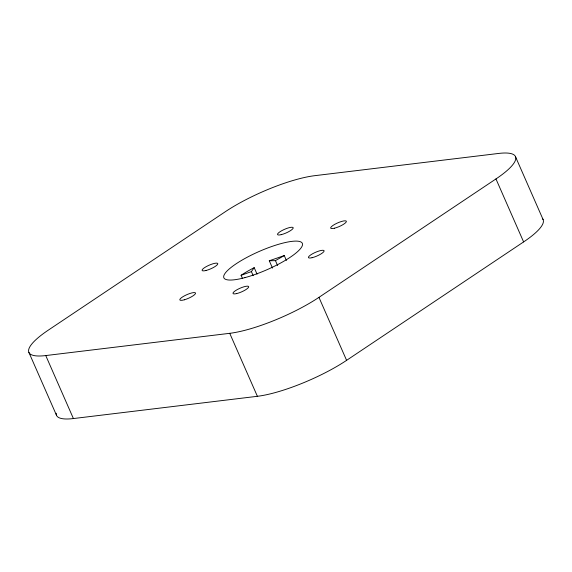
<?xml version="1.0" encoding="UTF-8"?>
<svg xmlns="http://www.w3.org/2000/svg" width="572" height="572" viewBox="0 0 572 572"><rect width="100%" height="100%" fill="white"/><g stroke="black" fill="none" stroke-linecap="round" stroke-linejoin="round"><path stroke-width="0.86" d="M242.521 278.557L241.091 275.304L251.401 271.607L254.197 267.66L257.057 274.167M241.091 275.304L241.591 274.953A42.857 9.931 -23.7 0 1 254.197 267.66M45.76 355.562L229.737 333.319A68.569 15.887 -23.7 0 0 318.947 297.361L495.96 178.936A68.569 15.887 -23.7 0 0 498.591 153.446L314.614 175.697A68.569 15.887 -23.7 0 0 225.404 211.654L48.391 330.08A68.569 15.887 -23.7 0 0 45.76 355.562L73.409 418.554L257.386 396.303A68.569 15.887 -23.7 0 0 346.596 360.346L523.609 241.92A68.569 15.887 -23.7 0 0 542.306 218.433M272.494 268.096L269.283 260.782L275.439 260.632L284.263 255.57L286.4 260.446M269.283 260.782L284.263 255.57M515.458 156.614L543.107 219.598M495.96 178.936L523.609 241.92M318.947 297.361L346.596 360.346M275.439 260.632L277.577 265.508M251.401 271.607L253.189 275.668M229.737 333.319L257.386 396.303M28.893 352.402L56.542 415.386M73.409 418.554A68.569 15.887 -23.7 0 1 56.249 413.256M334.363 228.235A8.573 1.988 -23.7 0 0 346.396 221.521A8.573 1.988 -23.7 0 0 334.763 224.338A8.573 1.988 -23.7 0 0 334.363 228.235M281.209 234.663A8.573 1.988 -23.7 0 0 293.236 227.949A8.573 1.988 -23.7 0 0 281.61 230.766A8.573 1.988 -23.7 0 0 281.209 234.663M206.02 270.492A8.573 1.988 -23.7 0 0 217.825 263.756A8.573 1.988 -23.7 0 0 205.963 266.781A8.573 1.988 -23.7 0 0 206.02 270.492M184.363 299.792A8.573 1.988 -23.7 0 0 195.538 293.043A8.573 1.988 -23.7 0 0 183.14 296.568A8.573 1.988 -23.7 0 0 184.363 299.792M236.694 293.579A8.573 1.988 -23.7 0 0 248.72 286.865A8.573 1.988 -23.7 0 0 237.094 289.682A8.573 1.988 -23.7 0 0 236.694 293.579M312.105 257.693A8.573 1.988 -23.7 0 0 324.138 250.979A8.573 1.988 -23.7 0 0 312.512 253.796A8.573 1.988 -23.7 0 0 312.105 257.693M244.98 277.613A42.857 9.931 -23.7 0 0 302.495 243.879A42.857 9.931 -23.7 0 0 241.806 260.253A42.857 9.931 -23.7 0 0 244.98 277.613"/></g></svg>
